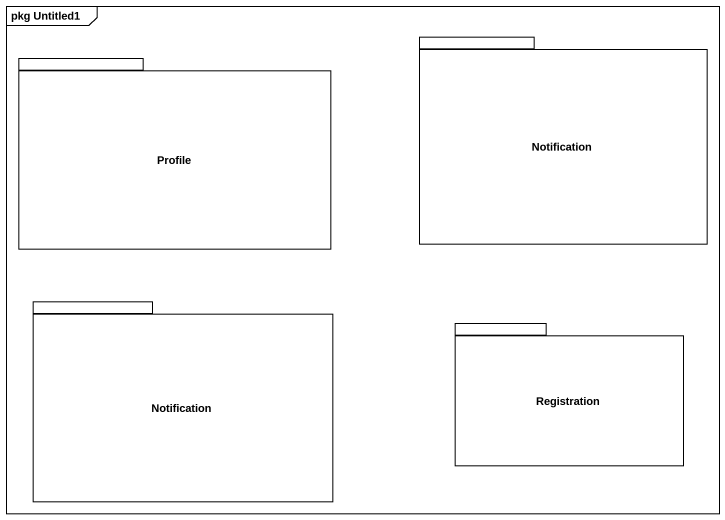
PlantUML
@startuml
mainframe pkg Untitled1
package Profile {
}
package Notification {
}
package "Notification" as Notification_2 {
}
package Registration {
}
@enduml
